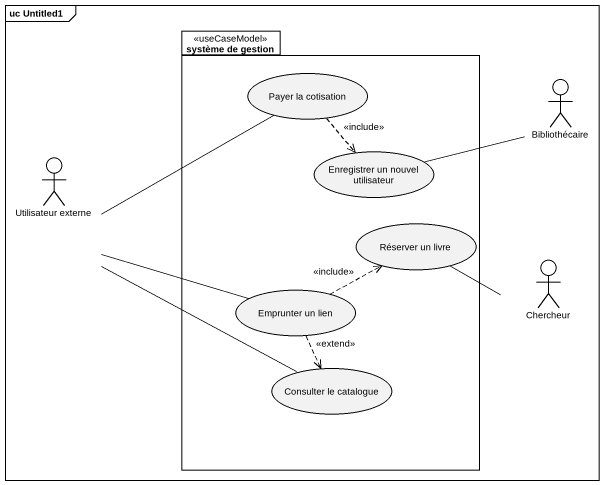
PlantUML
@startuml
mainframe uc Untitled1
package "système de gestion" as système_de_gestion <<useCaseModel>> {
  usecase "Payer la cotisation" as Payer_la_cotisation
  usecase "Enregistrer un nouvel utilisateur" as Enregistrer_un_nouvel
  usecase "Réserver un livre" as Réserver_un_livre
  usecase "Emprunter un lien" as Emprunter_un_lien
  usecase "Consulter le catalogue" as Consulter_le_catalogue
}
actor Bibliothécaire
actor "Utilisateur externe" as Utilisateur_externe
actor Chercheur
Payer_la_cotisation ..> Enregistrer_un_nouvel : <<include>>
Utilisateur_externe -right- Payer_la_cotisation
Utilisateur_externe -right- Emprunter_un_lien
Utilisateur_externe -right- Consulter_le_catalogue
Enregistrer_un_nouvel -right- Bibliothécaire
Réserver_un_livre -right- Chercheur
Emprunter_un_lien .right.> Réserver_un_livre : <<include>>
Emprunter_un_lien ..> Consulter_le_catalogue : <<extend>>
@enduml
